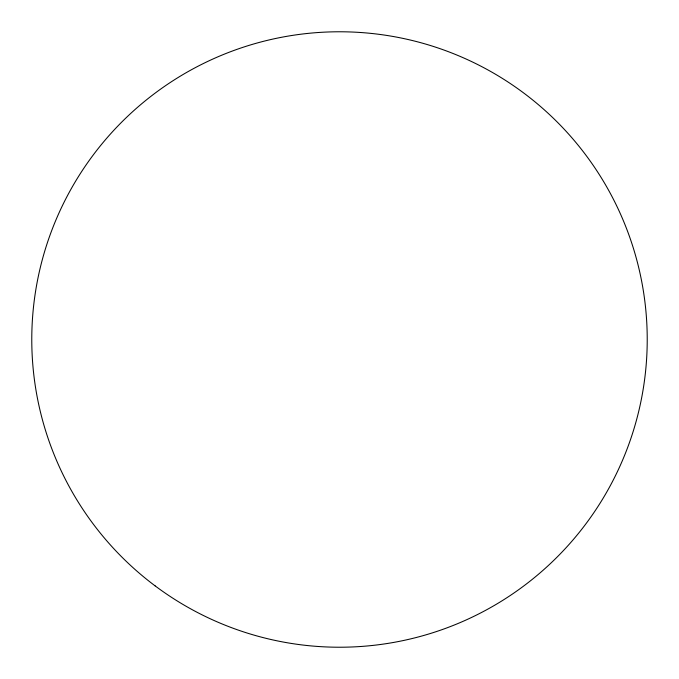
<?xml version="1.0" encoding="UTF-8"?>
<svg xmlns="http://www.w3.org/2000/svg" width="679" height="679" viewBox="0 0 679 679"><rect width="100%" height="100%" fill="white"/><g stroke="black" fill="none" stroke-linecap="round" stroke-linejoin="round"><path stroke-width="1.02" d="M155.101 585.858A307.723 307.723 0 0 0 645.05 376.013A307.723 307.723 0 0 0 218.349 56.629A307.723 307.723 0 0 0 155.101 585.858"/></g></svg>
